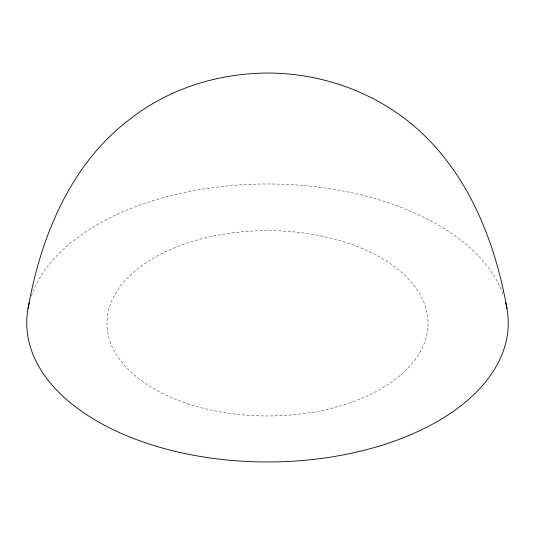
<?xml version="1.0" encoding="UTF-8"?>
<svg xmlns="http://www.w3.org/2000/svg" width="535" height="535" viewBox="0 0 535 535"><rect width="100%" height="100%" fill="white"/><g stroke="black" fill="none" stroke-linecap="round" stroke-linejoin="round"><path stroke-width="0.4" stroke-dasharray="2.67 2.01" d="M31.311 296.056A240.75 138.993 0 0 1 266.122 183.986A240.75 138.993 0 0 1 503.141 294.497M187.25 403.557A160.5 92.662 0 0 0 428 323.307A160.5 92.662 0 0 0 187.25 243.057A160.5 92.662 0 0 0 187.25 403.557"/><path stroke-width="0.8" d="M28.041 308.621C40.66 236.764 70.781 163.055 131.035 118.375C169.628 88.228 218.802 73.328 267.5 73.028C320.545 73.054 373.437 91.505 413.956 125.979C467.603 171.862 495.022 240.556 506.966 308.621M505.575 302.315A240.75 138.993 0 0 1 267.5 461.972A240.75 138.993 0 0 1 29.425 302.315"/></g></svg>
